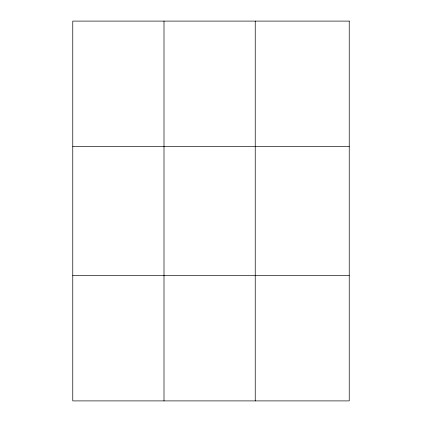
<?xml version="1.0" encoding="UTF-8"?>
<svg xmlns="http://www.w3.org/2000/svg" width="422" height="422" viewBox="0 0 422 422"><rect width="100%" height="100%" fill="white"/><g stroke="black" fill="none" stroke-linecap="round" stroke-linejoin="round"><path stroke-width="0.63" d="M164 400.9L164 21.1M255.236 400.9L255.236 21.1M72.763 146.434L349.237 146.434M72.763 275.566L349.237 275.566M349.237 21.1L349.237 400.9L72.763 400.9L72.763 21.1L349.237 21.1"/></g></svg>
